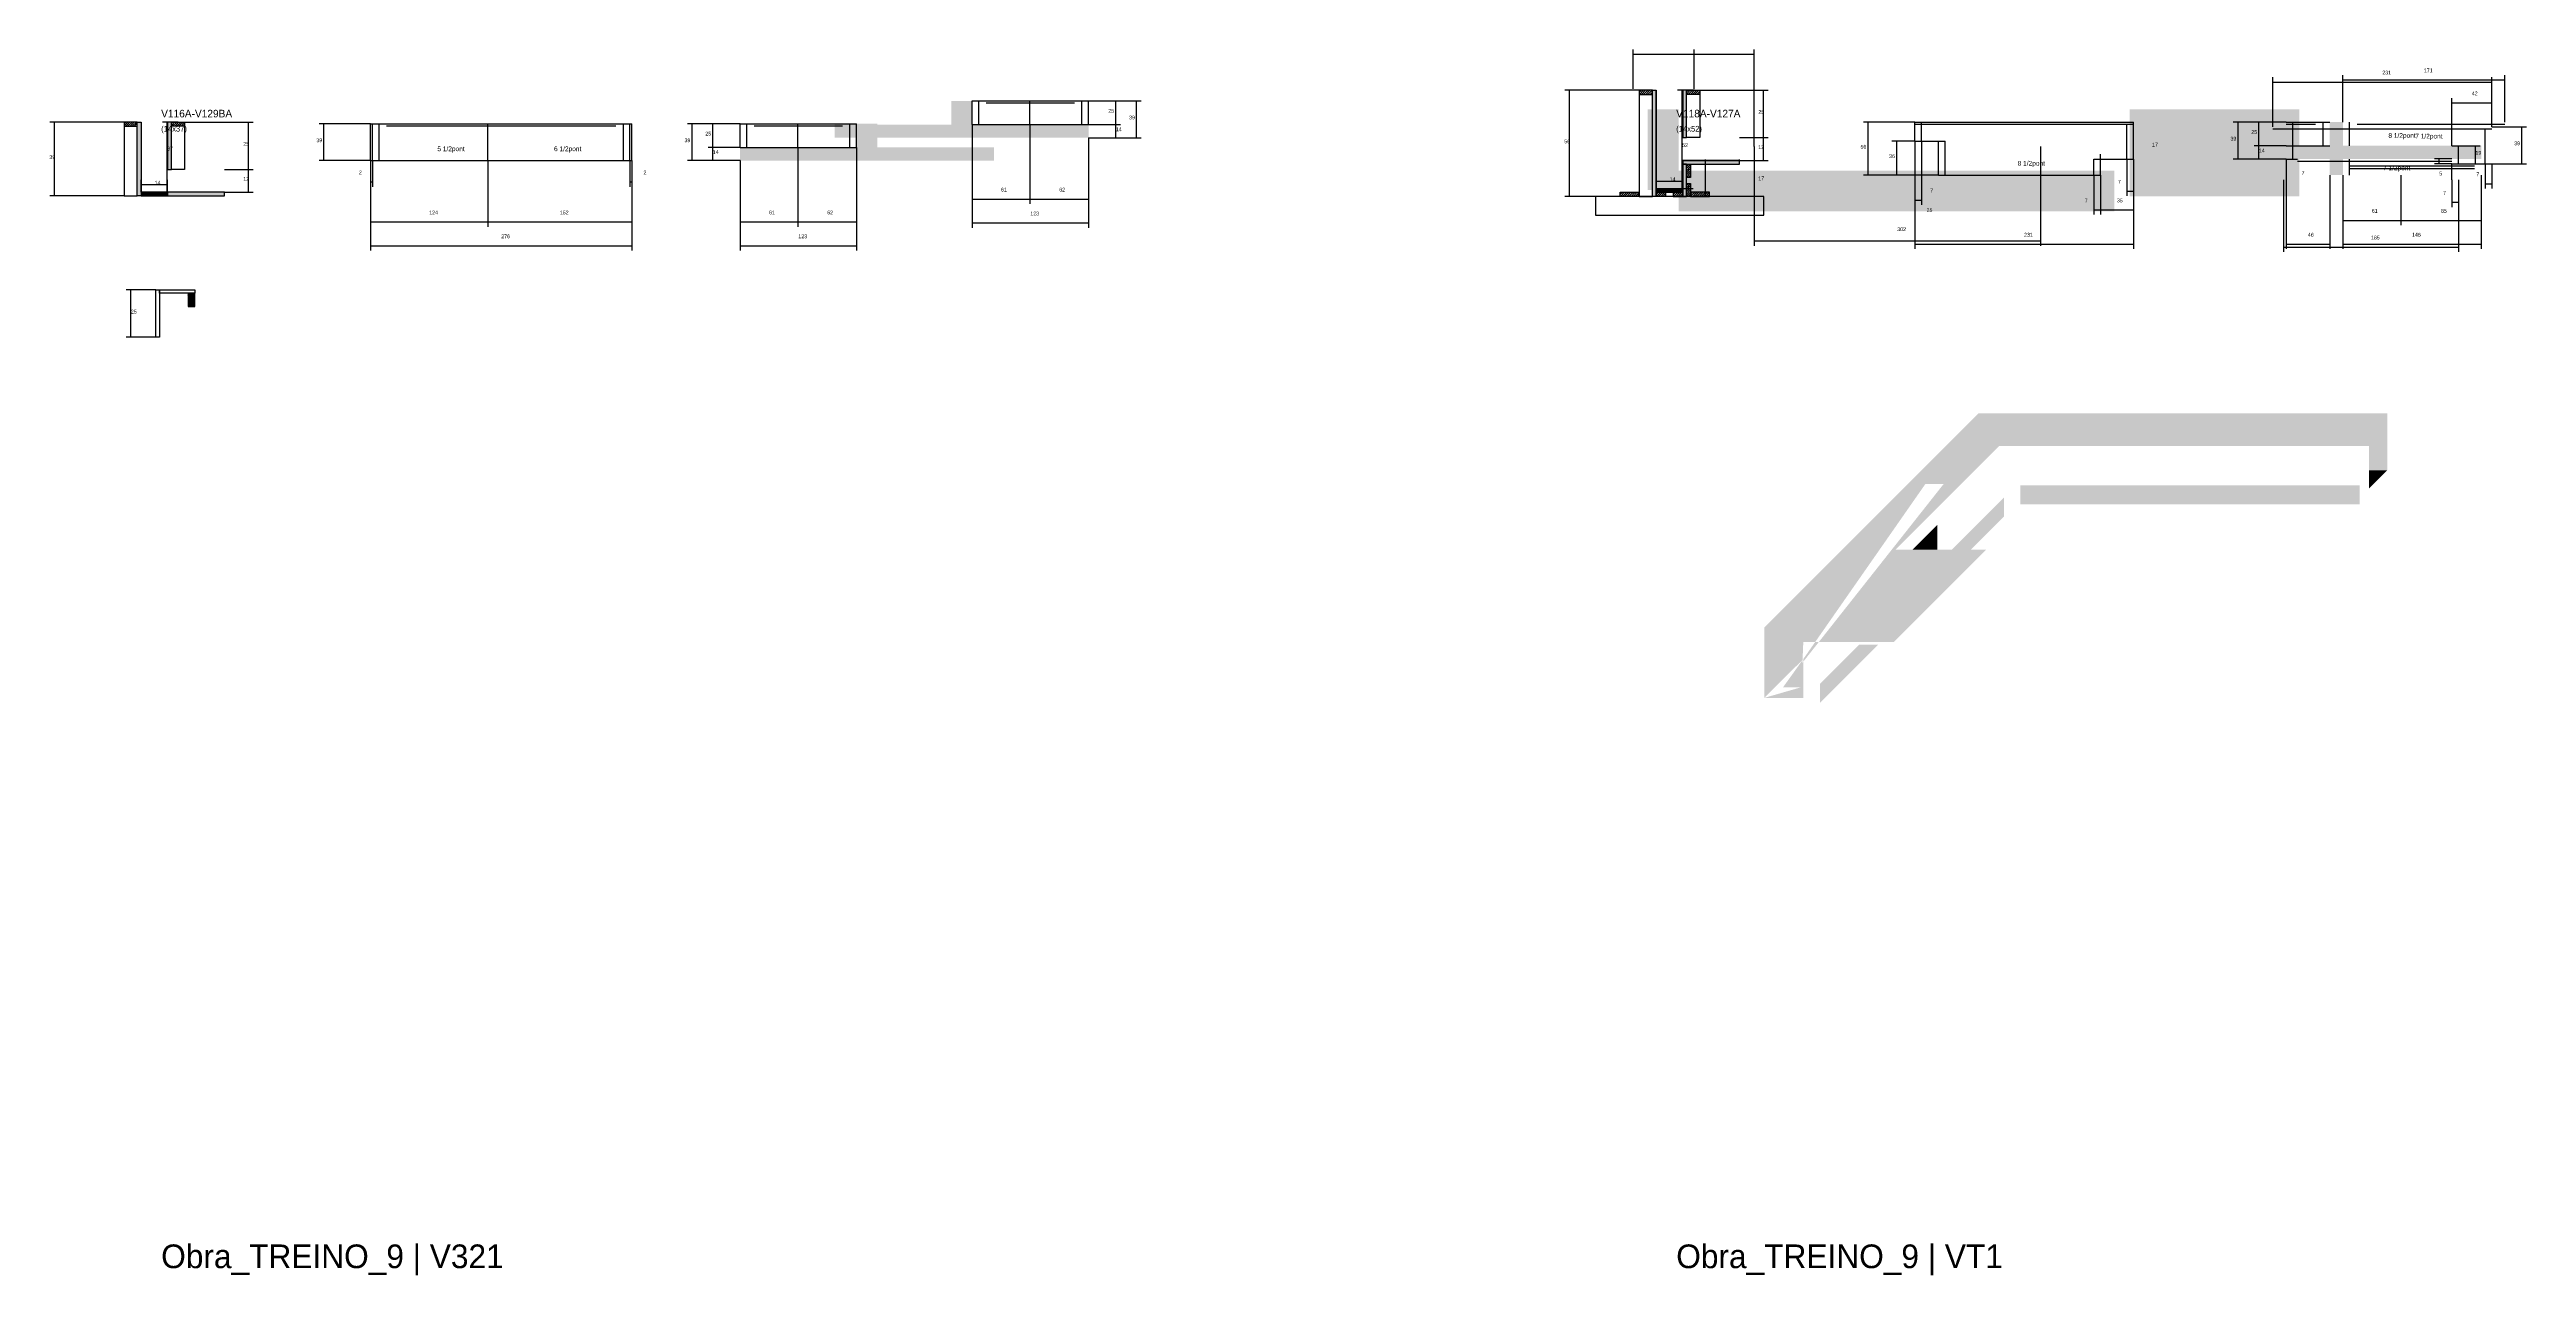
# Model space of a CAD drawing. Header units: metres. Extents: x -2848 to 21926, y -45195 to 1016.
# Drawn here: x 9482 to 12098, y -43018 to -41723 of the extents above; entities that cross this region are included whole.
import ezdxf

# ---------------------------------------------------------------- set-up
doc = ezdxf.new("R2010")
doc.units = ezdxf.units.M
for name, color, linetype in [('COTA', 4, 'Continuous'), ('Cota Seção (2x)', 4, 'Continuous'), ('Demarcação 1', 251, 'Continuous'), ('Demarcação 2', 254, 'Continuous'), ('Hachura', 253, 'Continuous'), ('LABEL_ID', 3, 'Continuous'), ('Madeira', 126, 'Continuous'), ('NOMENCLATURA', 7, 'Continuous'), ('Painéis', 200, 'Continuous'), ('SARR_2.2x7', 40, 'Continuous'), ('Texto Seção', 7, 'Continuous')]:
    doc.layers.add(name, color=color, linetype=linetype)

msp = doc.modelspace()

# ---------------------------------------------------------------- hatches: boundary and pattern name
at = {"layer": 'COTA'}
h = msp.add_hatch(dxfattribs=at)
h.set_pattern_fill('AR-CONC', scale=0.03)
h.paths.add_polyline_path([(10456.4, -41777.6), (10434.4, -41777.6), (10434.4, -41802.6), (10311.4, -41802.6), (10311.4, -41816.6), (10579.4, -41816.6), (10579.4, -41802.6), (10456.4, -41802.6)])
h = msp.add_hatch(dxfattribs=at)
h.set_pattern_fill('AR-CONC', scale=0.03)
h.paths.add_polyline_path([(11904.1, -41825), (11904.1, -41800), (11890.1, -41800), (11890.1, -41825), (11844.1, -41825), (11844.1, -41839), (11890.1, -41839), (11890.1, -41856), (11904.1, -41856), (11904.1, -41839), (12050.1, -41839), (12050.1, -41825)])
h = msp.add_hatch(dxfattribs=at)
h.set_pattern_fill('AR-CONC', scale=0.03)
h.paths.add_polyline_path([(10356.4, -41801.7), (10334.4, -41801.7), (10334.4, -41826.7), (10211.4, -41826.7), (10211.4, -41840.7), (10479.4, -41840.7), (10479.4, -41826.7), (10356.4, -41826.7)])
at = {"layer": 'Demarcação 1'}
h = msp.add_hatch(color=8, dxfattribs=at)
h.dxf.hatch_style = 1
h.paths.add_polyline_path([(11312.9, -42396.6), (11332.2, -42396.6), (11334.2, -42348.9), (11519.2, -42163.9), (11519.2, -42107.4), (11519.2, -42107.4), (11293.1, -42333.5), (11293.1, -42407.9), (11334.2, -42366.9), (11463.1, -42182.1), (11482.4, -42182.1)])
h = msp.add_hatch(color=8, dxfattribs=at)
h.dxf.hatch_style = 1
h.paths.add_polyline_path([(11519.2, -42163.9), (11541.2, -42141.9), (11931.7, -42141.9), (11931.7, -42167.5), (11951, -42167.5), (11951, -42107.4), (11519.2, -42107.4)])
h = msp.add_hatch(color=8, dxfattribs=at)
h.dxf.hatch_style = 1
h.paths.add_polyline_path([(11931.7, -42167.5), (11931.7, -42186.6), (11951, -42167.5)])
h = msp.add_hatch(color=8, dxfattribs=at)
h.dxf.hatch_style = 1
h.paths.add_polyline_path([(11293.1, -42407.9), (11334.2, -42407.9), (11334.2, -42366.9), (11312.9, -42396.6), (11332.2, -42396.6)])
at = {"layer": 'Demarcação 2'}
h = msp.add_hatch(color=8, dxfattribs=at)
h.dxf.hatch_style = 1
h.paths.add_polyline_path([(11202.6, -41787.6), (11202.6, -41787.6), (11202.6, -41786.6), (11169.7, -41786.6), (11169.7, -41871.8), (11202.6, -41871.8)])
h = msp.add_hatch(color=8, dxfattribs=at)
h.dxf.hatch_style = 1
h.paths.add_polyline_path([(11678.9, -41786.6), (11678.9, -41878.2), (11858.2, -41878.2), (11858.2, -41786.6)])
h = msp.add_hatch(color=8, dxfattribs=at)
h.dxf.hatch_style = 1
h.paths.add_polyline_path([(11662.7, -41851.3), (11202.6, -41851.3), (11202.6, -41887.9), (11202.6, -41894.3), (11662.7, -41894.3)])
h = msp.add_hatch(color=8, dxfattribs=at)
h.dxf.hatch_style = 1
h.paths.add_polyline_path([(11921.8, -42183.6), (11762.1, -42183.6), (11749.2, -42183.6), (11563.4, -42183.6), (11563.4, -42203.6), (11921.8, -42203.6)])
h = msp.add_hatch(color=8, dxfattribs=at)
h.dxf.hatch_style = 1
h.paths.add_polyline_path([(11546.1, -42213.5), (11546.1, -42196.4), (11491, -42251.5), (11511, -42251.5), (11546.1, -42216.4)])
h = msp.add_hatch(color=8, dxfattribs=at)
h.dxf.hatch_style = 1
h.paths.add_polyline_path([(11449.5, -42251.5), (11475.7, -42251.5), (11475.7, -42225.4)])
h = msp.add_hatch(color=8, dxfattribs=at)
h.dxf.hatch_style = 1
h.paths.add_polyline_path([(11334.2, -42348.9), (11336.8, -42348.9), (11349.1, -42348.9), (11429.8, -42348.9), (11527.2, -42251.5), (11431.6, -42251.5)])
h = msp.add_hatch(color=8, dxfattribs=at)
h.dxf.hatch_style = 1
h.paths.add_polyline_path([(11413.4, -42351.7), (11407.9, -42351.7), (11393.1, -42351.7), (11351.7, -42393.1), (11351.7, -42413.4)])
at = {"layer": 'Hachura'}
h = msp.add_hatch(dxfattribs=at)
h.set_pattern_fill('ANSI31', scale=0.5)
h.paths.add_polyline_path([(11174.8, -41770.8), (11174.8, -41766.4), (11174.8, -41766.4), (11160.8, -41766.4), (11160.8, -41766.4), (11160.8, -41770.8), (11160.8, -41770.8), (11174.8, -41770.8)])
h = msp.add_hatch(color=8, dxfattribs=at)
h.dxf.hatch_style = 1
h.paths.add_polyline_path([(11178.8, -41766.4), (11174.8, -41766.4), (11174.8, -41766.4), (11174.8, -41878.4), (11174.8, -41878.4), (11178.8, -41878.4), (11178.8, -41878.4), (11178.8, -41766.4)])
h = msp.add_hatch(color=8, dxfattribs=at)
h.dxf.hatch_style = 1
h.paths.add_polyline_path([(11210.8, -41766.4), (11206.8, -41766.4), (11206.8, -41816.4), (11210.8, -41816.4)])
h = msp.add_hatch(dxfattribs=at)
h.set_pattern_fill('ANSI31', scale=0.5)
h.paths.add_polyline_path([(11210.8, -41770.8), (11210.8, -41766.4), (11210.8, -41766.4), (11224.8, -41766.4), (11224.8, -41766.4), (11224.8, -41770.8), (11224.8, -41770.8), (11210.8, -41770.8)])
h = msp.add_hatch(dxfattribs=at)
h.set_pattern_fill('ANSI31', scale=0.5)
h.paths.add_polyline_path([(9574.8, -41804.4), (9574.8, -41800), (9574.8, -41800), (9560.8, -41800), (9560.8, -41800), (9560.8, -41804.4), (9560.8, -41804.4), (9574.8, -41804.4)])
h = msp.add_hatch(color=8, dxfattribs=at)
h.dxf.hatch_style = 1
h.paths.add_polyline_path([(9578.8, -41800), (9574.8, -41800), (9574.8, -41800), (9574.8, -41878), (9574.8, -41878), (9578.8, -41878), (9578.8, -41878), (9578.8, -41800)])
h = msp.add_hatch(color=8, dxfattribs=at)
h.dxf.hatch_style = 1
h.paths.add_polyline_path([(9610.8, -41800), (9606.8, -41800), (9606.8, -41850), (9610.8, -41850)])
h = msp.add_hatch(dxfattribs=at)
h.set_pattern_fill('ANSI31', scale=0.5)
h.paths.add_polyline_path([(9610.8, -41804.4), (9610.8, -41800), (9610.8, -41800), (9624.8, -41800), (9624.8, -41800), (9624.8, -41804.4), (9624.8, -41804.4), (9610.8, -41804.4)])
h = msp.add_hatch(color=8, dxfattribs=at)
h.dxf.hatch_style = 1
h.paths.add_polyline_path([(11266.8, -41844.4), (11266.8, -41840.4), (11266.8, -41840.4), (11206.8, -41840.4), (11206.8, -41840.4), (11206.8, -41844.4), (11206.8, -41844.4), (11266.8, -41844.4)])
h = msp.add_hatch(color=8, dxfattribs=at)
h.dxf.hatch_style = 1
h.paths.add_polyline_path([(11210.8, -41844.4), (11206.8, -41844.4), (11206.8, -41870.4), (11206.8, -41878.4), (11210.8, -41878.4)])
h = msp.add_hatch(dxfattribs=at)
h.set_pattern_fill('ANSI31', scale=0.5)
h.paths.add_polyline_path([(11215.2, -41858.4), (11210.8, -41858.4), (11210.8, -41858.4), (11210.8, -41844.4), (11210.8, -41844.4), (11215.2, -41844.4), (11215.2, -41844.4), (11215.2, -41858.4)])
h = msp.add_hatch(color=8, dxfattribs=at)
h.dxf.hatch_style = 1
h.paths.add_polyline_path([(9606.8, -41878), (9606.8, -41874), (9606.8, -41874), (9578.8, -41874), (9578.8, -41874), (9578.8, -41878), (9578.8, -41878), (9606.8, -41878)])
h = msp.add_hatch(color=8, dxfattribs=at)
h.dxf.hatch_style = 1
h.paths.add_polyline_path([(9666.8, -41878), (9666.8, -41874), (9666.8, -41874), (9606.8, -41874), (9606.8, -41874), (9606.8, -41878), (9606.8, -41878), (9666.8, -41878)])
h = msp.add_hatch(dxfattribs=at)
h.set_pattern_fill('ANSI31', scale=0.5)
h.paths.add_polyline_path([(11140.8, -41878.4), (11140.8, -41874), (11140.8, -41874), (11160.8, -41874), (11160.8, -41874), (11160.8, -41878.4), (11160.8, -41878.4), (11140.8, -41878.4)])
h = msp.add_hatch(color=8, dxfattribs=at)
h.dxf.hatch_style = 1
h.paths.add_polyline_path([(11206.8, -41874), (11206.8, -41870.4), (11206.8, -41870.4), (11178.8, -41870.4), (11178.8, -41870.4), (11178.8, -41874), (11178.8, -41874), (11206.8, -41874)])
h = msp.add_hatch(dxfattribs=at)
h.set_pattern_fill('ANSI31', scale=0.5)
h.paths.add_polyline_path([(11178.8, -41878.4), (11178.8, -41874), (11178.8, -41874), (11188.8, -41874), (11188.8, -41874), (11188.8, -41878.4), (11188.8, -41878.4), (11178.8, -41878.4)])
h = msp.add_hatch(dxfattribs=at)
h.set_pattern_fill('ANSI31', scale=0.5)
h.paths.add_polyline_path([(11206.8, -41878.4), (11206.8, -41874), (11206.8, -41874), (11196.8, -41874), (11196.8, -41874), (11196.8, -41878.4), (11196.8, -41878.4), (11206.8, -41878.4)])
h = msp.add_hatch(dxfattribs=at)
h.set_pattern_fill('ANSI31', scale=0.5)
h.paths.add_polyline_path([(11215.2, -41878.7), (11210.8, -41878.7), (11210.8, -41878.7), (11210.8, -41864.7), (11210.8, -41864.7), (11215.2, -41864.7), (11215.2, -41864.7), (11215.2, -41878.7)])
h = msp.add_hatch(dxfattribs=at)
h.set_pattern_fill('ANSI31', scale=0.5)
h.paths.add_polyline_path([(11235.2, -41878.4), (11235.2, -41874), (11235.2, -41874), (11215.2, -41874), (11215.2, -41874), (11215.2, -41878.4), (11215.2, -41878.4), (11235.2, -41878.4)])
at = {"layer": 'Madeira'}
h = msp.add_hatch(dxfattribs=at)
h.set_pattern_fill('ANSI31', scale=0.2)
h.paths.add_polyline_path([(9635.4, -41980.7), (9628.4, -41980.7), (9628.4, -41994.7), (9635.4, -41994.7)])

# ---------------------------------------------------------------- linework, layer by layer
at = {"layer": 'COTA'}
for p, q in [((11154.4, -41764.8), (11154.4, -41723.4)), ((11154.4, -41728.4), (11218.9, -41728.4)), ((11218.9, -41765.2), (11218.9, -41723.4)), ((11218.9, -41765.2), (11218.9, -41723.4)), ((11218.9, -41728.4), (11282.2, -41728.4)), ((11282.2, -41825.6), (11282.2, -41723.4)), ((11160.8, -41766.4), (11082.3, -41766.4)), ((11087.3, -41878.4), (11087.3, -41766.4)), ((11224.8, -41766.4), (11297.2, -41766.4)), ((11292.2, -41816.4), (11292.2, -41766.4)), ((11830.2, -41804.9), (11830.2, -41752.7)), ((11830.2, -41757.7), (12061.2, -41757.7)), ((11904.1, -41800), (11904.1, -41750.4)), ((11904.1, -41755.4), (12075.1, -41755.4)), ((12061.2, -41804.9), (12061.2, -41752.7)), ((12075.1, -41800), (12075.1, -41750.4)), ((9560.8, -41800), (9482.4, -41800)), ((9487.4, -41878), (9487.4, -41800)), ((9624.8, -41800), (9697.2, -41800)), ((9692.2, -41850), (9692.2, -41800)), ((10579.4, -41777.6), (10613.2, -41777.6)), ((10579.4, -41777.6), (10635.1, -41777.6)), ((10608.2, -41802.6), (10608.2, -41777.6)), ((10630.1, -41816.6), (10630.1, -41777.6)), ((11451.9, -41800), (11397.6, -41800)), ((11402.6, -41856), (11402.6, -41800)), ((11844.1, -41800), (11788.3, -41800)), ((11793.3, -41839), (11793.3, -41800)), ((11844.1, -41800), (11810.3, -41800)), ((11815.3, -41825), (11815.3, -41800)), ((12019.2, -41824.9), (12019.2, -41774.7)), ((12019.2, -41779.7), (12061.2, -41779.7)), ((12061.2, -41804.9), (12061.2, -41774.7)), ((9821.1, -41801.7), (9766.9, -41801.7)), ((9771.9, -41840.7), (9771.9, -41801.7)), ((10211.4, -41801.7), (10155.7, -41801.7)), ((10160.7, -41840.7), (10160.7, -41801.7)), ((10211.4, -41801.7), (10177.6, -41801.7)), ((10182.6, -41826.7), (10182.6, -41801.7)), ((10456.4, -41802.6), (10456.4, -41886.3)), ((10456.4, -41802.6), (10456.4, -41911.5)), ((10517.4, -41802.6), (10517.4, -41886.3)), ((10517.4, -41802.6), (10517.4, -41886.3)), ((10579.4, -41802.6), (10613.2, -41802.6)), ((10579.4, -41802.6), (10613.2, -41802.6)), ((10579.4, -41816.6), (10579.4, -41886.3)), ((10579.4, -41816.6), (10579.4, -41911.5)), ((10579.4, -41816.6), (10613.2, -41816.6)), ((10579.4, -41816.6), (10635.1, -41816.6)), ((10608.2, -41816.6), (10608.2, -41802.6)), ((11266.8, -41816.4), (11297.2, -41816.4)), ((11266.8, -41816.4), (11297.2, -41816.4)), ((11282.2, -41825.6), (11282.2, -41930.5)), ((11292.2, -41840.4), (11292.2, -41816.4)), ((11451.9, -41820), (11427.8, -41820)), ((11432.8, -41856), (11432.8, -41820)), ((11451.9, -41820), (11451.9, -41933.9)), ((11451.9, -41820), (11451.9, -41887.3)), ((11451.9, -41820), (11481.9, -41820)), ((11458.9, -41820), (11458.9, -41887.3)), ((11476.9, -41856), (11476.9, -41820)), ((11584.6, -41825.6), (11584.6, -41930.5)), ((11844.1, -41825), (11810.3, -41825)), ((11844.1, -41825), (11810.3, -41825)), ((11815.3, -41839), (11815.3, -41825)), ((11851.1, -41839), (11851.1, -41825)), ((11851.1, -41825), (11856.1, -41825)), ((12019.2, -41824.9), (12049.1, -41824.9)), ((12044.1, -41843.9), (12044.1, -41824.9)), ((12061.2, -41804.9), (12097.9, -41804.9)), ((12092.9, -41843.9), (12092.9, -41804.9)), ((9666.8, -41850), (9697.2, -41850)), ((9666.8, -41850), (9697.2, -41850)), ((9692.2, -41874), (9692.2, -41850)), ((9821.1, -41840.7), (9766.9, -41840.7)), ((9821.1, -41840.7), (9821.1, -41910.4)), ((9821.1, -41840.7), (9821.1, -41935.6)), ((9821.1, -41840.7), (9821.1, -41868.2)), ((9823.1, -41840.7), (9823.1, -41868.2)), ((9945.1, -41840.7), (9945.1, -41910.4)), ((9945.1, -41840.7), (9945.1, -41910.4)), ((10095.1, -41840.7), (10095.1, -41868.2)), ((10097.1, -41840.7), (10097.1, -41910.4)), ((10097.1, -41840.7), (10097.1, -41935.6)), ((10097.1, -41840.7), (10097.1, -41868.2)), ((10211.4, -41840.7), (10155.7, -41840.7)), ((10211.4, -41826.7), (10177.6, -41826.7)), ((10211.4, -41826.7), (10177.6, -41826.7)), ((10211.4, -41840.7), (10177.6, -41840.7)), ((10182.6, -41840.7), (10182.6, -41826.7)), ((10211.4, -41840.7), (10211.4, -41910.4)), ((10211.4, -41840.7), (10211.4, -41935.6)), ((10272.4, -41826.7), (10272.4, -41910.4)), ((10272.4, -41840.7), (10272.4, -41910.4)), ((10334.4, -41826.7), (10334.4, -41910.4)), ((10334.4, -41826.7), (10334.4, -41935.6)), ((11230.8, -41878.4), (11230.8, -41839.4)), ((11230.8, -41844.4), (11266.8, -41844.4)), ((11266.8, -41844.4), (11266.8, -41839.4)), ((11266.8, -41840.4), (11297.2, -41840.4)), ((11647.9, -41856), (11647.9, -41834)), ((11647.9, -41839), (11682.9, -41839)), ((11675.9, -41839), (11675.9, -41878)), ((11682.9, -41839), (11682.9, -41834)), ((11682.9, -41839), (11682.9, -41933.9)), ((11682.9, -41839), (11682.9, -41878)), ((11682.9, -41839), (11682.9, -41897.7)), ((11844.1, -41839), (11788.3, -41839)), ((11844.1, -41839), (11810.3, -41839)), ((11844.1, -41839), (11844.1, -41933.9)), ((11844.1, -41839), (11856.1, -41839)), ((12019.2, -41838.9), (12000.8, -41838.9)), ((12019.2, -41843.9), (12000.8, -41843.9)), ((12005.8, -41843.9), (12005.8, -41838.9)), ((12026.2, -41843.9), (12049.1, -41843.9)), ((12054.2, -41843.9), (12054.2, -41870.2)), ((12061.2, -41843.9), (12097.9, -41843.9)), ((12061.2, -41843.9), (12061.2, -41870.2)), ((9560.8, -41878), (9482.4, -41878)), ((9666.8, -41874), (9697.2, -41874)), ((9821.1, -41863.2), (9823.1, -41863.2)), ((10095.1, -41863.2), (10097.1, -41863.2)), ((11145.2, -41878.4), (11082.3, -41878.4)), ((11476.9, -41856), (11397.6, -41856)), ((11476.9, -41856), (11427.8, -41856)), ((11476.9, -41856), (11481.9, -41856)), ((11640.9, -41856), (11640.9, -41897.7)), ((11647.9, -41856), (11647.9, -41897.7)), ((11647.9, -41856), (11647.9, -41897.7)), ((11675.9, -41873), (11682.9, -41873)), ((11841.2, -41860.9), (11841.2, -41936.9)), ((11890.1, -41856), (11890.1, -41933.9)), ((11904.1, -41856), (11904.1, -41908.8)), ((11904.1, -41856), (11904.1, -41933.9)), ((11965.1, -41856), (11965.1, -41908.8)), ((11965.1, -41856), (11965.1, -41908.8)), ((12019.2, -41860.9), (12019.2, -41889.7)), ((12026.2, -41860.9), (12026.2, -41889.7)), ((12026.2, -41860.9), (12026.2, -41936.9)), ((12050.1, -41856), (12050.1, -41908.8)), ((12050.1, -41856), (12050.1, -41933.9)), ((12054.2, -41865.2), (12061.2, -41865.2)), ((10456.4, -41881.3), (10517.4, -41881.3)), ((10517.4, -41881.3), (10579.4, -41881.3)), ((11451.9, -41882.3), (11458.9, -41882.3)), ((11640.9, -41892.7), (11647.9, -41892.7)), ((11647.9, -41892.7), (11682.9, -41892.7)), ((11904.1, -41903.8), (11965.1, -41903.8)), ((11965.1, -41903.8), (12050.1, -41903.8)), ((12019.2, -41884.7), (12026.2, -41884.7)), ((9821.1, -41905.4), (9945.1, -41905.4)), ((9821.1, -41930.6), (10097.1, -41930.6)), ((9945.1, -41905.4), (10097.1, -41905.4)), ((10211.4, -41905.4), (10272.4, -41905.4)), ((10211.4, -41930.6), (10334.4, -41930.6)), ((10272.4, -41905.4), (10334.4, -41905.4)), ((10456.4, -41906.5), (10579.4, -41906.5)), ((11282.2, -41925.5), (11584.6, -41925.5)), ((11451.9, -41928.9), (11682.9, -41928.9)), ((11844.1, -41928.9), (11890.1, -41928.9)), ((11904.1, -41928.9), (12050.1, -41928.9)), ((11841.2, -41931.9), (12026.2, -41931.9))]:
    msp.add_line(p, q, dxfattribs=at)
at = {"layer": 'Cota Seção (2x)'}
for p, q in [((11217.8, -41766.4), (11201.3, -41766.4)), ((11206.3, -41870.4), (11206.3, -41766.4)), ((9617.8, -41800), (9601.3, -41800)), ((9606.3, -41874), (9606.3, -41800)), ((9578.8, -41874), (9578.8, -41861)), ((9578.8, -41866), (9606.8, -41866)), ((9617.8, -41874), (9601.3, -41874)), ((9606.8, -41874), (9606.8, -41861)), ((11178.8, -41878.4), (11178.8, -41857.4)), ((11178.8, -41862.4), (11206.8, -41862.4)), ((11217.8, -41870.4), (11201.3, -41870.4)), ((11206.8, -41878.4), (11206.8, -41857.4)), ((9594.4, -41977.1), (9563, -41977.1)), ((9568, -42027.1), (9568, -41977.1)), ((9594.4, -42027.1), (9563, -42027.1))]:
    msp.add_line(p, q, dxfattribs=at)
at = {"layer": 'Madeira'}
for points in [[(11174.8, -41770.8), (11174.8, -41766.4), (11160.8, -41766.4), (11160.8, -41770.8)], [(11174.8, -41766.4), (11160.8, -41766.4), (11160.8, -41878.4), (11174.8, -41878.4)], [(11210.8, -41770.8), (11210.8, -41766.4), (11224.8, -41766.4), (11224.8, -41770.8)], [(11210.8, -41766.4), (11224.8, -41766.4), (11224.8, -41816.4), (11210.8, -41816.4)], [(9574.8, -41804.4), (9574.8, -41800), (9560.8, -41800), (9560.8, -41804.4)], [(9574.8, -41800), (9560.8, -41800), (9560.8, -41878), (9574.8, -41878)], [(9610.8, -41804.4), (9610.8, -41800), (9624.8, -41800), (9624.8, -41804.4)], [(9610.8, -41800), (9624.8, -41800), (9624.8, -41850), (9610.8, -41850)], [(11215.2, -41858.4), (11210.8, -41858.4), (11210.8, -41844.4), (11215.2, -41844.4)], [(11114.9, -41898.4), (11292.5, -41898.4), (11292.5, -41878.4), (11114.9, -41878.4)], [(11140.8, -41878.4), (11140.8, -41874), (11160.8, -41874), (11160.8, -41878.4)], [(11178.8, -41878.4), (11178.8, -41874), (11188.8, -41874), (11188.8, -41878.4)], [(11206.8, -41878.4), (11206.8, -41874), (11196.8, -41874), (11196.8, -41878.4)], [(11215.2, -41878.7), (11210.8, -41878.7), (11210.8, -41864.7), (11215.2, -41864.7)], [(11235.2, -41878.4), (11235.2, -41874), (11215.2, -41874), (11215.2, -41878.4)], [(9635.4, -41980.7), (9628.4, -41980.7), (9628.4, -41994.7), (9635.4, -41994.7)]]:
    msp.add_lwpolyline(points, close=True, dxfattribs=at)
at = {"layer": 'Painéis'}
for p, q in [((11178.8, -41878.4), (11178.8, -41766.4)), ((11206.8, -41816.4), (11206.8, -41766.4)), ((10456.4, -41777.6), (10579.4, -41777.6)), ((10456.4, -41802.6), (10456.4, -41777.6)), ((10517.4, -41802.6), (10517.4, -41777.6)), ((10579.4, -41802.6), (10579.4, -41777.6)), ((11451.9, -41800), (11682.9, -41800)), ((11451.9, -41820), (11451.9, -41800)), ((11682.9, -41839), (11682.9, -41800)), ((11844.1, -41800), (11890.1, -41800)), ((9821.1, -41801.7), (10097.1, -41801.7)), ((9821.1, -41840.7), (9821.1, -41801.7)), ((9823.1, -41840.7), (9823.1, -41801.7)), ((9945.1, -41840.7), (9945.1, -41801.7)), ((10095.1, -41840.7), (10095.1, -41801.7)), ((10097.1, -41840.7), (10097.1, -41801.7)), ((10211.4, -41801.7), (10334.4, -41801.7)), ((10211.4, -41826.7), (10211.4, -41801.7)), ((10272.4, -41826.7), (10272.4, -41801.7)), ((10334.4, -41826.7), (10334.4, -41801.7)), ((10456.4, -41802.6), (10579.4, -41802.6)), ((11451.9, -41820), (11476.9, -41820)), ((11476.9, -41856), (11476.9, -41820)), ((11844.1, -41825), (11890.1, -41825)), ((9821.1, -41840.7), (10097.1, -41840.7)), ((10211.4, -41826.7), (10334.4, -41826.7)), ((11206.8, -41840.4), (11266.8, -41840.4)), ((11206.8, -41844.4), (11206.8, -41840.4)), ((11206.8, -41878.4), (11206.8, -41844.4)), ((11266.8, -41844.4), (11266.8, -41840.4)), ((11647.9, -41839), (11682.9, -41839)), ((11647.9, -41856), (11647.9, -41839)), ((12019.2, -41843.9), (12061.2, -41843.9)), ((11178.8, -41870.4), (11206.8, -41870.4)), ((11178.8, -41874), (11178.8, -41870.4)), ((11206.8, -41874), (11206.8, -41870.4)), ((11476.9, -41856), (11647.9, -41856))]:
    msp.add_line(p, q, dxfattribs=at)
for points in [[(11174.8, -41766.4), (11178.8, -41766.4), (11178.8, -41878.4), (11174.8, -41878.4)], [(11210.8, -41766.4), (11206.8, -41766.4), (11206.8, -41816.4), (11210.8, -41816.4)], [(9574.8, -41800), (9578.8, -41800), (9578.8, -41878), (9574.8, -41878)], [(9610.8, -41800), (9606.8, -41800), (9606.8, -41850), (9610.8, -41850)], [(11266.8, -41844.4), (11266.8, -41840.4), (11206.8, -41840.4), (11206.8, -41844.4)], [(11210.8, -41844.4), (11206.8, -41844.4), (11206.8, -41878.4), (11210.8, -41878.4)], [(9606.8, -41878), (9606.8, -41874), (9578.8, -41874), (9578.8, -41878)], [(9666.8, -41878), (9666.8, -41874), (9606.8, -41874), (9606.8, -41878)], [(11206.8, -41874), (11206.8, -41870.4), (11178.8, -41870.4), (11178.8, -41874)], [(9598.4, -42027.1), (9594.4, -42027.1), (9594.4, -41977.1), (9598.4, -41977.1)]]:
    msp.add_lwpolyline(points, close=True, dxfattribs=at)
msp.add_lwpolyline([(9598.4, -41977.1), (9635.4, -41977.1), (9635.4, -41980.7), (9598.4, -41980.7), (9598.4, -41977.1)], dxfattribs=at)
at = {"layer": 'SARR_2.2x7'}
for p, q in [((10463.4, -41802.6), (10463.4, -41777.6)), ((10471.4, -41779.8), (10517.4, -41779.8)), ((10517.4, -41779.8), (10564.4, -41779.8)), ((10572.4, -41802.6), (10572.4, -41777.6)), ((11458.9, -41820), (11458.9, -41800)), ((11851.1, -41825), (11851.1, -41800)), ((11883.1, -41825), (11883.1, -41800)), ((11911.1, -41825), (11911.1, -41800)), ((9830.1, -41840.7), (9830.1, -41801.7)), ((9838.1, -41803.9), (9945.1, -41803.9)), ((9945.1, -41803.9), (10080.1, -41803.9)), ((10088.1, -41840.7), (10088.1, -41801.7)), ((10218.4, -41826.7), (10218.4, -41801.7)), ((10226.4, -41803.9), (10272.4, -41803.9)), ((10272.4, -41803.9), (10319.4, -41803.9)), ((10327.4, -41826.7), (10327.4, -41801.7)), ((11451.9, -41802.2), (11682.9, -41802.2)), ((11476.9, -41820), (11483.9, -41820)), ((11483.9, -41856), (11483.9, -41820)), ((11675.9, -41839), (11675.9, -41802.2)), ((11830.2, -41807.1), (12061.2, -41807.1)), ((11844.1, -41802.2), (11875.1, -41802.2)), ((11919.1, -41802.2), (12075.1, -41802.2)), ((12019.2, -41824.9), (12026.2, -41824.9)), ((12026.2, -41843.9), (12026.2, -41824.9)), ((12054.2, -41843.9), (12054.2, -41807.1)), ((11640.9, -41856), (11640.9, -41839)), ((11640.9, -41839), (11647.9, -41839)), ((11856.2, -41841.1), (12019.2, -41841.1)), ((11911.1, -41856), (11911.1, -41839)), ((11911.1, -41846), (11965.1, -41846)), ((11911.1, -41849), (11965.1, -41849)), ((11965.1, -41846), (12043.1, -41846)), ((11965.1, -41849), (12043.1, -41849)), ((12019.2, -41860.9), (12019.2, -41843.9)), ((12019.2, -41846.1), (12026.2, -41846.1))]:
    msp.add_line(p, q, dxfattribs=at)

# ---------------------------------------------------------------- texts
at = {"layer": 'COTA'}
for s, p in [('231', (11945.7, -41749.7)), ('171', (11989.6, -41747.4)), ('42', (12040.2, -41771.7)), ('25', (10600.2, -41790.1)), ('39', (10622.1, -41797.1)), ('25', (11286.7, -41791.4)), ('25', (9686.7, -41825)), ('39', (9763.9, -41821.2)), ('39', (10152.7, -41821.2)), ('25', (10174.6, -41814.2)), ('14', (10608.2, -41809.6)), ('56', (11081.8, -41822.4)), ('12', (11286.7, -41828.4)), ('56', (11394.6, -41828)), ('17', (11702.5, -41825.8)), ('39', (11785.3, -41819.5)), ('25', (11807.3, -41812.5)), ('39', (12084.9, -41824.4)), ('39', (9481.9, -41839)), ('2', (9808.8, -41855.2)), ('2', (10109.4, -41855.2)), ('14', (10182.6, -41833.7)), ('36', (11424.8, -41838)), ('14', (11815.3, -41832)), ('7', (11860.4, -41855.9)), ('5', (12005.8, -41856.3)), ('19', (12044.1, -41834.4)), ('12', (9686.7, -41862)), ('61', (10486.9, -41873.3)), ('62', (10548.4, -41873.3)), ('17', (11286.7, -41861.4)), ('7', (11468.2, -41874.3)), ('7', (11666.5, -41865)), ('7', (12009.9, -41876.7)), ('7', (12044.9, -41857.2)), ('124', (9883.1, -41897.4)), ('152', (10021.1, -41897.4)), ('61', (10241.9, -41897.4)), ('62', (10303.4, -41897.4)), ('123', (10517.9, -41898.5)), ('25', (11464.4, -41895)), ('7', (11631.5, -41884.7)), ('35', (11665.4, -41884.7)), ('61', (11934.6, -41895.8)), ('85', (12007.6, -41895.8)), ('276', (9959.1, -41922.6)), ('123', (10272.9, -41922.6)), ('302', (11433.4, -41915.1)), ('231', (11567.4, -41920.9)), ('46', (11867.1, -41920.9)), ('185', (11933.7, -41923.9)), ('146', (11977.1, -41920.9))]:
    msp.add_text(s, height=4, dxfattribs=at).set_placement(p)
at = {"layer": 'Cota Seção (2x)'}
for s, p in [('37', (9606.3, -41830)), ('52', (11206.3, -41826.3)), ('14', (9593.1, -41866)), ('14', (11193.1, -41862.4)), ('25', (9568, -42002.1))]:
    msp.add_text(s, height=4, dxfattribs=at).set_placement(p)
at = {"layer": 'LABEL_ID'}
for s, p in [('Obra_TREINO_9 | V321', (9600, -43010)), ('Obra_TREINO_9 | VT1', (11200, -43010))]:
    msp.add_text(s, height=25, dxfattribs=at).set_placement(p)
at = {"layer": 'NOMENCLATURA'}
for s, p in [('5 1/2pont', (9891.7, -41830.7)), ('6 1/2pont', (10014.9, -41830.7)), ('8 1/2pont', (11952.1, -41816.6)), ('7 1/2pont', (11980.5, -41817.3)), ('8 1/2pont', (11560.6, -41846)), ('7 1/2pont', (11946.4, -41850.9))]:
    msp.add_text(s, height=5, dxfattribs=at).set_placement(p)
at = {"layer": 'Texto Seção'}
for s, height, p in [('V116A-V129BA', 8, (9600, -41795)), ('V118A-V127A', 8, (11200, -41795)), ('(14x37)', 6, (9600, -41810)), ('(14x52)', 6, (11200, -41810))]:
    msp.add_text(s, height=height, dxfattribs=at).set_placement(p)

doc.saveas('drawing.dxf')
